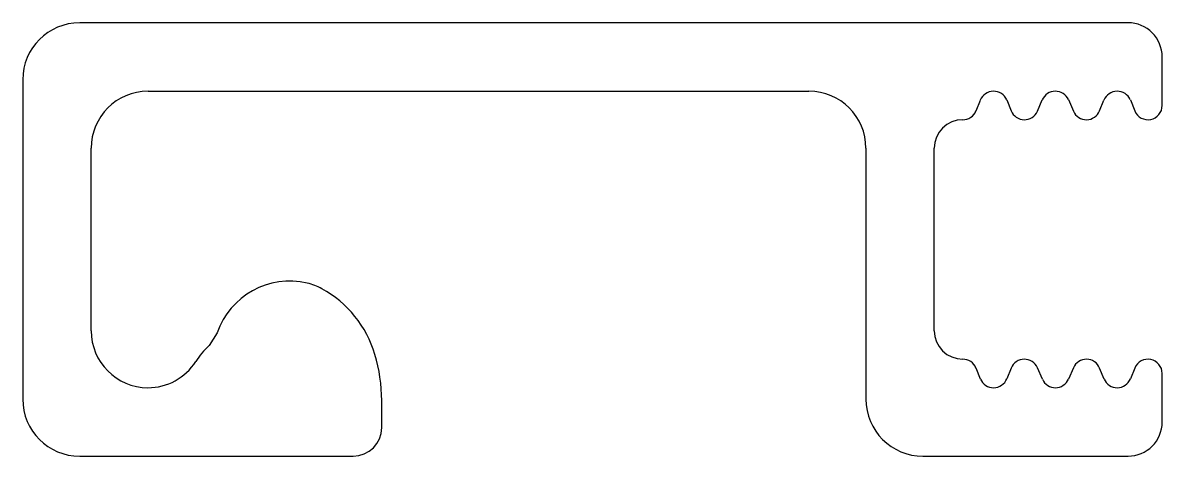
# Model space of a CAD drawing. Extents: x 1418.5 to 1438.5, y 1824.7 to 1832.3.
import ezdxf

# ---------------------------------------------------------------- set-up
doc = ezdxf.new("R2010")
doc.units = 0
doc.layers.get('0').update_dxf_attribs({"linetype": 'CONTINUOUS'})

msp = doc.modelspace()

# ---------------------------------------------------------------- linework, layer by layer
for p, q in [((1437.91, 1832.338), (1419.51, 1832.338)), ((1438.51, 1830.888), (1438.51, 1831.738)), ((1418.51, 1831.338), (1418.51, 1825.738)), ((1420.71, 1831.138), (1432.31, 1831.138)), ((1435.242, 1830.793), (1435.318, 1830.98)), ((1435.781, 1830.985), (1435.859, 1830.793)), ((1436.32, 1830.788), (1436.405, 1830.985)), ((1436.864, 1830.99), (1436.951, 1830.788)), ((1437.412, 1830.793), (1437.488, 1830.98)), ((1437.951, 1830.985), (1438.029, 1830.793)), ((1419.71, 1826.938), (1419.71, 1830.138)), ((1433.31, 1830.138), (1433.31, 1825.738)), ((1434.51, 1826.938), (1434.51, 1830.138)), ((1421.921, 1826.901), (1421.779, 1826.677)), ((1435.32, 1826.091), (1435.242, 1826.282)), ((1435.859, 1826.282), (1435.783, 1826.096)), ((1436.407, 1826.086), (1436.32, 1826.287)), ((1436.951, 1826.287), (1436.866, 1826.091)), ((1437.49, 1826.091), (1437.412, 1826.282)), ((1438.029, 1826.282), (1437.953, 1826.096)), ((1438.51, 1825.338), (1438.51, 1826.188)), ((1424.81, 1825.238), (1424.81, 1825.714)), ((1419.51, 1824.738), (1424.31, 1824.738)), ((1434.31, 1824.738), (1437.91, 1824.738))]:
    msp.add_line(p, q)
for centre, radius, start, end in [((1419.51, 1831.338), 1, 90, 180), ((1437.91, 1831.738), 0.6, 0, 90), ((1420.71, 1830.138), 1, 90, 180), ((1432.31, 1830.138), 1, 0, 90), ((1435.55, 1830.888), 0.25, 22.8074, 158.4162), ((1436.635, 1830.888), 0.25, 24.079, 157.1778), ((1437.72, 1830.888), 0.25, 22.8074, 158.4162), ((1438.26, 1830.888), 0.25, 202.1956, 0), ((1435.01, 1830.138), 0.5, 90, 180), ((1435.01, 1830.888), 0.25, 270, 337.8044), ((1436.09, 1830.888), 0.25, 202.1956, 336.5494), ((1437.18, 1830.888), 0.25, 203.4506, 337.8044), ((1423.197, 1826.455), 1.352, 76.9113, 160.7367), ((1423.277, 1826.798), 1, 61.2179, 76.9113), ((1422.814, 1825.956), 1.961, 16.7383, 61.2179), ((1420.71, 1826.938), 1, 180, 269.7615), ((1435.01, 1826.938), 0.5, 180, 270), ((1422.81, 1825.588), 1.5, 133.4256, 147.3164), ((1422.01, 1825.714), 2.8, 0, 16.7383), ((1435.01, 1826.188), 0.25, 22.1956, 90), ((1436.09, 1826.188), 0.25, 23.4506, 157.8044), ((1437.18, 1826.188), 0.25, 22.1956, 156.5494), ((1438.26, 1826.188), 0.25, 0, 157.8044), ((1420.706, 1826.938), 1, 270, 327.3164), ((1435.55, 1826.188), 0.25, 202.8074, 338.4162), ((1436.635, 1826.188), 0.25, 204.079, 337.1778), ((1437.72, 1826.188), 0.25, 202.8074, 338.4162), ((1419.51, 1825.738), 1, 180, 270), ((1434.31, 1825.738), 1, 180, 270), ((1424.31, 1825.238), 0.5, 270, 0), ((1437.91, 1825.338), 0.6, 270, 0)]:
    msp.add_arc(centre, radius, start, end)

doc.saveas('drawing.dxf')
